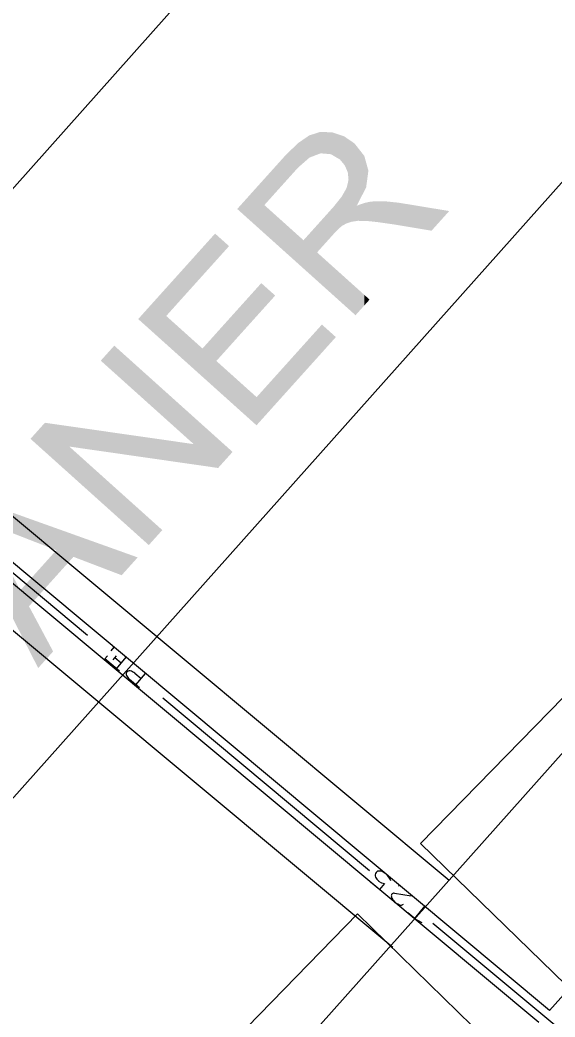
# Model space of a CAD drawing. Header units: inches. Extents: x 0.0008 to 0.0144, y 0.0003 to 0.0113.
# Drawn here: x 0.0134363 to 0.0136018, y 0.0043219 to 0.0046306 of the extents above; entities that cross this region are included whole.
import ezdxf

# ---------------------------------------------------------------- set-up
doc = ezdxf.new("R2010")
doc.units = ezdxf.units.IN
doc.header["$MEASUREMENT"] = 0
for name, pattern in [('PUNKT', [6.35, 0, -6.35]), ('STRICHPUNKT', [25.4, 12.7, -6.35, 0, -6.35]), ('VERDECKT', [9.524999999999999, 6.35, -3.175])]:
    doc.linetypes.add(name, pattern=pattern)
doc.layers.add('Standard', color=7, linetype='Continuous')

# ---------------------------------------------------------------- blocks, each defined once
blk = doc.blocks.new('*U572')
at = {"color": 7, "linetype": 'ByBlock'}
for points in [[(0.3409344053881961, 0.1134791188723291), (0.3408153295453172, 0.1137123942466548), (0.3409344053881961, 0.1138448686187713)], [(0.3409344053881961, 0.1134791188723291), (0.3409344053881961, 0.1138448686187713), (0.3409699036671545, 0.1134095760153421)], [(0.3409699036671545, 0.1136880249334172), (0.3409699036671545, 0.1138321652675809), (0.3410399459718926, 0.113656229227815)], [(0.3410399459718926, 0.113656229227815), (0.3410399459718926, 0.1138071000525513), (0.341080717203547, 0.1136377211264101)], [(0.341080717203547, 0.1136377211264101), (0.341080717203547, 0.113792509731855), (0.3411024816007166, 0.1136289477979296)], [(0.3411024816007166, 0.1136289477979296), (0.3411024816007166, 0.1137847211632594), (0.3412219790215164, 0.1135807778386572)], [(0.3412219790215164, 0.1135807778386572), (0.3412219790215164, 0.1137419580280509), (0.3412833984597433, 0.1135568166136874)], [(0.3412833984597433, 0.1135568166136874), (0.3412833984597433, 0.1137199785767477), (0.341351752320258, 0.1135301501009899)], [(0.341351752320258, 0.1135301501009899), (0.341351752320258, 0.1136955175853753), (0.3414240962011136, 0.1135019269837747)], [(0.3409699036671545, 0.1134095760153421), (0.3409699036671545, 0.1136880249334172), (0.3410399459718926, 0.1132723597298105)], [(0.3414240962011136, 0.1135019269837747), (0.3414240962011136, 0.1136696287323957), (0.3415415008040925, 0.1134561245768221)], [(0.3415415008040925, 0.1134561245768221), (0.3415415008040925, 0.1136276145292632), (0.3415666736228027, 0.1134463040445989)], [(0.3410399459718926, 0.1132723597298105), (0.3410399459718926, 0.1135861293789548), (0.341080717203547, 0.1131924869017376)], [(0.3417011807293613, 0.1133943117933684), (0.3417011807293613, 0.1135704717542255), (0.3420800578618854, 0.1132495618279864)], [(0.3420800578618854, 0.1132495618279864), (0.3417011807293613, 0.1135704717542255), (0.3420800578618854, 0.1134348874551077)], [(0.341080717203547, 0.1131924869017376), (0.341080717203547, 0.1135158773903502), (0.3411024816007166, 0.1131498493879148)], [(0.3411024816007166, 0.1131498493879148), (0.3411024816007166, 0.1134783756490512), (0.3412219790215164, 0.1129157481219145)], [(0.3415415008040925, 0.113216664528162), (0.3414240962011136, 0.113287683673249), (0.3415415008040925, 0.1134182987559323)], [(0.3415666736228027, 0.1132446698168286), (0.3415415008040925, 0.1134182987559323), (0.3415666736228027, 0.1134463040445989)], [(0.3412219790215164, 0.1129157481219145), (0.3412219790215164, 0.1132490325480573), (0.3412833984597433, 0.1127954244517488)], [(0.3414240962011136, 0.1130860494454787), (0.341351752320258, 0.1132071995888108), (0.3414240962011136, 0.113287683673249)], [(0.341351752320258, 0.1126615159106657), (0.3412833984597433, 0.1131311544856691), (0.341351752320258, 0.1132071995888108)], [(0.3412833984597433, 0.1127954244517488), (0.3412833984597433, 0.1131311544856691), (0.341351752320258, 0.1126615159106657)], [(0.341351752320258, 0.1126615159106657), (0.341351752320258, 0.1130055653610406), (0.3414240962011136, 0.1125197907254498)]]:
    blk.add_solid(points, dxfattribs=at)
at = {"color": 7, "linetype": 'ByBlock', "extrusion": (0, 0, -1)}
for points in [[(-0.3409699036671545, 0.1134095760153421), (-0.3409344053881961, 0.1138448686187713), (-0.3409699036671545, 0.1138321652675809)], [(-0.3410399459718926, 0.113656229227815), (-0.3409699036671545, 0.1138321652675809), (-0.3410399459718926, 0.1138071000525513)], [(-0.341080717203547, 0.1136377211264101), (-0.3410399459718926, 0.1138071000525513), (-0.341080717203547, 0.113792509731855)], [(-0.3411024816007166, 0.1136289477979296), (-0.341080717203547, 0.113792509731855), (-0.3411024816007166, 0.1137847211632594)], [(-0.3412219790215164, 0.1135807778386572), (-0.3411024816007166, 0.1137847211632594), (-0.3412219790215164, 0.1137419580280509)], [(-0.3412833984597433, 0.1135568166136874), (-0.3412219790215164, 0.1137419580280509), (-0.3412833984597433, 0.1137199785767477)], [(-0.341351752320258, 0.1135301501009899), (-0.3412833984597433, 0.1137199785767477), (-0.341351752320258, 0.1136955175853753)], [(-0.3414240962011136, 0.1135019269837747), (-0.341351752320258, 0.1136955175853753), (-0.3414240962011136, 0.1136696287323957)], [(-0.3410399459718926, 0.1132723597298105), (-0.3409699036671545, 0.1136880249334172), (-0.3410399459718926, 0.1135861293789548)], [(-0.3415415008040925, 0.1134561245768221), (-0.3414240962011136, 0.1136696287323957), (-0.3415415008040925, 0.1136276145292632)], [(-0.3415666736228027, 0.1134463040445989), (-0.3415415008040925, 0.1136276145292632), (-0.3415666736228027, 0.1136186062289762)], [(-0.3415666736228027, 0.1132446698168286), (-0.3415666736228027, 0.1136186062289762), (-0.3417011807293613, 0.1133943117933684)], [(-0.3417011807293613, 0.1133943117933684), (-0.3415666736228027, 0.1136186062289762), (-0.3417011807293613, 0.1135704717542255)], [(-0.341080717203547, 0.1131924869017376), (-0.3410399459718926, 0.1135861293789548), (-0.341080717203547, 0.1135158773903502)], [(-0.3411024816007166, 0.1131498493879148), (-0.341080717203547, 0.1135158773903502), (-0.3411024816007166, 0.1134783756490512)], [(-0.3412219790215164, 0.1129157481219145), (-0.3411024816007166, 0.1134783756490512), (-0.3412219790215164, 0.1132490325480573)], [(-0.3415415008040925, 0.113216664528162), (-0.3415415008040925, 0.1134182987559323), (-0.3415666736228027, 0.1132446698168286)], [(-0.3420800578618854, 0.1132495618279864), (-0.3420800578618854, 0.1134348874551077), (-0.342206097204348, 0.1133897832394079)], [(-0.3412833984597433, 0.1127954244517488), (-0.3412219790215164, 0.1132490325480573), (-0.3412833984597433, 0.1131311544856691)], [(-0.3414240962011136, 0.1130860494454787), (-0.3414240962011136, 0.113287683673249), (-0.3415415008040925, 0.113216664528162)], [(-0.341351752320258, 0.1130055653610406), (-0.341351752320258, 0.1132071995888108), (-0.3414240962011136, 0.1130860494454787)], [(-0.3414240962011136, 0.1125197907254498), (-0.341351752320258, 0.1130055653610406), (-0.3414240962011136, 0.1128701565300395)], [(-0.3414240962011136, 0.1125197907254498), (-0.3414240962011136, 0.1128701565300395), (-0.3415415008040925, 0.1126504058081331)]]:
    blk.add_solid(points, dxfattribs=at)
blk = doc.blocks.new('*U573')
at = {"color": 7, "linetype": 'ByBlock'}
for points in [[(0.3420220654531513, 0.1148414580471203), (0.3419159417194979, 0.1149368483692812), (0.3420220654531513, 0.1150549132482903)], [(0.3420220654531513, 0.1148414580471203), (0.3420220654531513, 0.1150549132482903), (0.3422932416491365, 0.1145977087574294)], [(0.3422932416491365, 0.1145977087574294), (0.3422932416491365, 0.1148111639585994), (0.34239936538279, 0.1145023184352685)], [(0.34239936538279, 0.1145023184352685), (0.34239936538279, 0.1147157736364385), (0.3426458677628205, 0.1142807474385177)], [(0.3426458677628205, 0.1141207210451288), (0.3426458677628205, 0.1144942026396877), (0.3428382051265463, 0.11409301655759)], [(0.3414771019757415, 0.1142203281295027), (0.3413635969325294, 0.1143223532116039), (0.3414771019757415, 0.1144486299522764)], [(0.3414771019757415, 0.1142203281295027), (0.3414771019757415, 0.1144486299522764), (0.3416688195763229, 0.1140480009501454)], [(0.3416688195763229, 0.1142614561513154), (0.3416688195763229, 0.1144210914727339), (0.3419159417194979, 0.1142258604032843)], [(0.3419159417194979, 0.1142258604032843), (0.3416688195763229, 0.1144210914727339), (0.3419159417194979, 0.1143855946374738)], [(0.3419159417194979, 0.1142258604032843), (0.3419159417194979, 0.1143855946374738), (0.3420220654531513, 0.1142105742227959)], [(0.3420220654531513, 0.1142105742227959), (0.3420220654531513, 0.1143703509339258), (0.3422932416491365, 0.1141715137022764)], [(0.3422932416491365, 0.1141715137022764), (0.3420220654531513, 0.1143703509339258), (0.3422932416491365, 0.1143313989540195)], [(0.3422932416491365, 0.1141715137022764), (0.3422932416491365, 0.1143313989540195), (0.34239936538279, 0.114156227521788)], [(0.3416688195763229, 0.1140480009501454), (0.3416688195763229, 0.1142614561513154), (0.3419159417194979, 0.1138258728734279)], [(0.34239936538279, 0.114156227521788), (0.34239936538279, 0.1143161552504716), (0.3426458677628205, 0.1141207210451288)], [(0.3426458677628205, 0.1141207210451288), (0.34239936538279, 0.1143161552504716), (0.3426458677628205, 0.1142807474385177)], [(0.3419159417194979, 0.1138258728734279), (0.3419159417194979, 0.1140393280745978), (0.3420220654531513, 0.113730482551267)], [(0.3420220654531513, 0.113730482551267), (0.3420220654531513, 0.113943937752437), (0.3422932416491365, 0.1134867332615761)]]:
    blk.add_solid(points, dxfattribs=at)
at = {"color": 7, "linetype": 'ByBlock', "extrusion": (0, 0, -1)}
for points in [[(-0.3422932416491365, 0.1145977087574294), (-0.3420220654531513, 0.1150549132482903), (-0.3422932416491365, 0.1148111639585994)], [(-0.34239936538279, 0.1145023184352685), (-0.3422932416491365, 0.1148111639585994), (-0.34239936538279, 0.1147157736364385)], [(-0.3426458677628205, 0.1142807474385177), (-0.34239936538279, 0.1147157736364385), (-0.3426458677628205, 0.1144942026396877)], [(-0.3428382051265463, 0.11409301655759), (-0.3426458677628205, 0.1144942026396877), (-0.3428382051265463, 0.1143213183803637)], [(-0.3416688195763229, 0.1140480009501454), (-0.3414771019757415, 0.1144486299522764), (-0.3416688195763229, 0.1144210914727339)], [(-0.3420220654531513, 0.1142105742227959), (-0.3419159417194979, 0.1143855946374738), (-0.3420220654531513, 0.1143703509339258)], [(-0.34239936538279, 0.114156227521788), (-0.3422932416491365, 0.1143313989540195), (-0.34239936538279, 0.1143161552504716)], [(-0.3428382051265463, 0.11409301655759), (-0.3428382051265463, 0.1143213183803637), (-0.3429517101697585, 0.1142192932982625)], [(-0.3419159417194979, 0.1138258728734279), (-0.3416688195763229, 0.1142614561513154), (-0.3419159417194979, 0.1140393280745978)], [(-0.3420220654531513, 0.113730482551267), (-0.3419159417194979, 0.1140393280745978), (-0.3420220654531513, 0.113943937752437)], [(-0.3422932416491365, 0.1134867332615761), (-0.3420220654531513, 0.113943937752437), (-0.3422932416491365, 0.113700188462746)], [(-0.3422932416491365, 0.1134867332615761), (-0.3422932416491365, 0.113700188462746), (-0.34239936538279, 0.1136047981405852)]]:
    blk.add_solid(points, dxfattribs=at)
blk = doc.blocks.new('*U574')
at = {"color": 7, "linetype": 'ByBlock'}
for points in [[(0.342814261855776, 0.1157156037933123), (0.3427151682467066, 0.1158260046398646), (0.342814261855776, 0.1159362483578585)], [(0.3424303870818525, 0.1152885350578127), (0.3424303870818525, 0.1155091796223588), (0.3427151682467066, 0.1156053600753185)], [(0.3424303870818525, 0.1150661158586933), (0.3422101086319059, 0.1152641152277516), (0.3424303870818525, 0.1155091796223588)], [(0.3431406356453404, 0.1152865002306853), (0.343139753348513, 0.1155049166420494), (0.3431406356453404, 0.1155058982157708)], [(0.3431774053490636, 0.1153274072971051), (0.3431406356453404, 0.1155058982157708), (0.3431774053490636, 0.1155468052821906)], [(0.3424303870818525, 0.1150661158586933), (0.3424303870818525, 0.1152885350578127), (0.3427151682467066, 0.1148101376140014)], [(0.3429239599323357, 0.1150454439564721), (0.3428242465601218, 0.1151539087240697), (0.3429239599323357, 0.1152648419415576)], [(0.3429239599323357, 0.1150454439564721), (0.3429239599323357, 0.1152648419415576), (0.343139753348513, 0.1152855186569639)], [(0.342814261855776, 0.1147210663858435), (0.3427151682467066, 0.1150325568131208), (0.342814261855776, 0.1151428005311147)], [(0.3428242465601218, 0.1147120915398648), (0.342814261855776, 0.1151428005311147), (0.3428242465601218, 0.1151539087240697)], [(0.342814261855776, 0.1147210663858435), (0.342814261855776, 0.1151428005311147), (0.3428242465601218, 0.1147120915398648)], [(0.3427151682467066, 0.1148101376140014), (0.3427151682467066, 0.1150325568131208), (0.342814261855776, 0.1147210663858435)], [(0.3432864836624788, 0.1145917358288138), (0.3432864836624788, 0.1148123803933601), (0.3436537062946575, 0.1150002787074419)], [(0.3428242465601218, 0.1147120915398648), (0.3428242465601218, 0.1149345107389842), (0.3429239599323357, 0.1146224632317402)], [(0.3429239599323357, 0.1146224632317402), (0.3429239599323357, 0.1148448824308596), (0.343139753348513, 0.1144284952777238)], [(0.3432864836624788, 0.1145917358288138), (0.3431774053490636, 0.1146910284824112), (0.3432864836624788, 0.1148123803933601)], [(0.3431774053490636, 0.1144703839178649), (0.3431406356453404, 0.1146501214159914), (0.3431774053490636, 0.1146910284824112)]]:
    blk.add_solid(points, dxfattribs=at)
at = {"color": 7, "linetype": 'ByBlock', "extrusion": (0, 0, -1)}
for points in [[(-0.342814261855776, 0.1157156037933123), (-0.342814261855776, 0.1159362483578585), (-0.3428242465601218, 0.1157267119862673)], [(-0.3428242465601218, 0.1157267119862673), (-0.342814261855776, 0.1159362483578585), (-0.3428242465601218, 0.1159272735118798)], [(-0.3428242465601218, 0.1157267119862673), (-0.3428242465601218, 0.1159272735118798), (-0.3429239599323357, 0.1158376452037553)], [(-0.3427151682467066, 0.1156053600753185), (-0.3424303870818525, 0.1155091796223588), (-0.3427151682467066, 0.1158260046398646)], [(-0.3427151682467066, 0.1156053600753185), (-0.3427151682467066, 0.1158260046398646), (-0.342814261855776, 0.1157156037933123)], [(-0.343139753348513, 0.1152855186569639), (-0.3429239599323357, 0.1152648419415576), (-0.343139753348513, 0.1155049166420494)], [(-0.343139753348513, 0.1152855186569639), (-0.343139753348513, 0.1155049166420494), (-0.3431406356453404, 0.1152865002306853)], [(-0.3431406356453404, 0.1152865002306853), (-0.3431406356453404, 0.1155058982157708), (-0.3431774053490636, 0.1153274072971051)], [(-0.3431774053490636, 0.1153274072971051), (-0.3431774053490636, 0.1155468052821906), (-0.3432864836624788, 0.115448759208054)], [(-0.3427151682467066, 0.1148101376140014), (-0.3424303870818525, 0.1152885350578127), (-0.3427151682467066, 0.1150325568131208)], [(-0.3436537062946575, 0.1150002787074419), (-0.3432864836624788, 0.1148123803933601), (-0.3436537062946575, 0.1152209232719881)], [(-0.3436537062946575, 0.1150002787074419), (-0.3436537062946575, 0.1152209232719881), (-0.3437634043712171, 0.1151223201178849)], [(-0.3428242465601218, 0.1149345107389842), (-0.3428242465601218, 0.1151539087240697), (-0.3429239599323357, 0.1150454439564721)], [(-0.3429239599323357, 0.1146224632317402), (-0.3428242465601218, 0.1149345107389842), (-0.3429239599323357, 0.1148448824308596)], [(-0.343139753348513, 0.1144284952777238), (-0.3429239599323357, 0.1148448824308596), (-0.343139753348513, 0.1146509144768431)], [(-0.343139753348513, 0.1144284952777238), (-0.343139753348513, 0.1146509144768431), (-0.3431406356453404, 0.1144294768514451)], [(-0.3431406356453404, 0.1144294768514451), (-0.343139753348513, 0.1146509144768431), (-0.3431406356453404, 0.1146501214159914)], [(-0.3431406356453404, 0.1144294768514451), (-0.3431406356453404, 0.1146501214159914), (-0.3431774053490636, 0.1144703839178649)], [(-0.3431774053490636, 0.1144703839178649), (-0.3431774053490636, 0.1146910284824112), (-0.3432864836624788, 0.1145917358288138)]]:
    blk.add_solid(points, dxfattribs=at)
blk = doc.blocks.new('*U575')
at = {"color": 7, "linetype": 'ByBlock'}
for points in [[(0.3435090350803587, 0.1164922724380834), (0.3434659513341317, 0.1166472567893267), (0.3435090350803587, 0.1166770242477341)], [(0.343553949361981, 0.116531497519111), (0.3435090350803587, 0.1166770242477341), (0.343553949361981, 0.1167080564612062)], [(0.3435571559743532, 0.1165342979564235), (0.343553949361981, 0.1167080564612062), (0.3435571559743532, 0.116709073864874)], [(0.3436156343411964, 0.1165565729887031), (0.3435571559743532, 0.116709073864874), (0.3436156343411964, 0.1167276280579)], [(0.3436405567925778, 0.1165660662156685), (0.3436156343411964, 0.1167276280579), (0.3436405567925778, 0.1167355355286209)], [(0.3436440540814113, 0.1165673983702047), (0.3436440540814113, 0.1167354104372443), (0.3437246905739482, 0.1165601866059565)], [(0.3437246905739482, 0.1165601866059565), (0.3437246905739482, 0.1167325262231195), (0.3437350037537173, 0.1165540842900834)], [(0.3437350037537173, 0.1165540842900834), (0.3437350037537173, 0.1167321573402747), (0.3437439020035257, 0.1165488191892839)], [(0.3437439020035257, 0.1165488191892839), (0.3437439020035257, 0.1167292168187669), (0.3437467689561416, 0.1165471228113629)], [(0.3437467689561416, 0.1165471228113629), (0.3437467689561416, 0.1167282694037122), (0.3437816302676323, 0.1165264953483275)], [(0.3437816302676323, 0.1165264953483275), (0.3437816302676323, 0.1167167491116957), (0.3437958255990919, 0.1165180959605123)], [(0.3437958255990919, 0.1165180959605123), (0.3437958255990919, 0.1167120581130874), (0.3438095430793219, 0.1165015492699639)], [(0.3438095430793219, 0.1165015492699639), (0.3438095430793219, 0.116707525025512), (0.3438097976818552, 0.116501242156029)], [(0.3438097976818552, 0.116501242156029), (0.3438097976818552, 0.1167074408893907), (0.343827656109389, 0.1164797004538266)], [(0.343827656109389, 0.1164797004538266), (0.343827656109389, 0.1167015393816347), (0.3438331890679695, 0.1164730263305975)], [(0.3438331890679695, 0.1164730263305975), (0.3438331890679695, 0.1166977346192041), (0.3438450296890611, 0.116445951834281)], [(0.3438450296890611, 0.116445951834281), (0.3438450296890611, 0.1166895923658997), (0.3438482442325828, 0.1164386015317869)], [(0.3438482442325828, 0.1164386015317869), (0.3438482442325828, 0.1166873818714155), (0.3438572104249191, 0.1164180996392336)], [(0.3438572104249191, 0.1164180996392336), (0.3438572104249191, 0.1166812162312338), (0.3438629158939911, 0.1163580667369317)], [(0.3434630283295882, 0.1164513941184126), (0.3433586296832215, 0.1165418689807968), (0.3434630283295882, 0.1166452372245535)], [(0.3434659513341317, 0.1164546460222601), (0.3434630283295882, 0.1166452372245535), (0.3434659513341317, 0.1166472567893267)], [(0.3433586296832215, 0.1163352484351837), (0.3432014776199478, 0.1163670340150671), (0.3433586296832215, 0.1165418689807968)], [(0.3432014776199478, 0.1159379942703346), (0.3429881715053758, 0.1161297264897677), (0.3432014776199478, 0.1163670340150671)], [(0.3438629158939911, 0.1160214413199822), (0.3438572104249191, 0.1163337829461341), (0.3438629158939911, 0.1163580667369317)], [(0.3438450296890611, 0.1160153038785647), (0.3438331890679695, 0.1162690516901976), (0.3438450296890611, 0.1162899477990364)], [(0.3438482442325828, 0.1160164069114678), (0.3438450296890611, 0.1162899477990364), (0.3438482442325828, 0.1162956207659171)], [(0.3438572104249191, 0.116019483555195), (0.3438482442325828, 0.1162956207659171), (0.3438572104249191, 0.1163337829461341)], [(0.3437958255990919, 0.1159829770267184), (0.3437816302676323, 0.1161922494423281), (0.3437958255990919, 0.1162100857731154)], [(0.3438095430793219, 0.1159952026013047), (0.3437958255990919, 0.1162100857731154), (0.3438095430793219, 0.1162273216873065)], [(0.3438097976818552, 0.1159954295134057), (0.3438095430793219, 0.1162273216873065), (0.3438097976818552, 0.1162277710051424)], [(0.343827656109389, 0.1160055034472551), (0.3438097976818552, 0.1162277710051424), (0.343827656109389, 0.1162592872273536)], [(0.3438331890679695, 0.1160086245876033), (0.343827656109389, 0.1162592872273536), (0.3438331890679695, 0.1162690516901976)], [(0.3432014776199478, 0.1159379942703346), (0.3432014776199478, 0.1161604134694539), (0.3433586296832215, 0.1157967366512533)], [(0.3437246905739482, 0.1159094721274643), (0.3436440540814113, 0.1160341740058848), (0.3437246905739482, 0.116123883794707)], [(0.3437350037537173, 0.1159209457562157), (0.3437246905739482, 0.116123883794707), (0.3437350037537173, 0.1161353574234583)], [(0.3437439020035257, 0.1159308452457157), (0.3437350037537173, 0.1161353574234583), (0.3437439020035257, 0.1161452569129584)], [(0.3437467689561416, 0.1159338453366729), (0.3437439020035257, 0.1161452569129584), (0.3437467689561416, 0.1161484464578611)], [(0.3437816302676323, 0.1159703255717409), (0.3437467689561416, 0.1161484464578611), (0.3437816302676323, 0.1161922494423281)], [(0.343936100828024, 0.1160365296999904), (0.3439274004700577, 0.1161555596986328), (0.343936100828024, 0.1161586350591453)], [(0.3439868030361422, 0.1160360005212237), (0.343936100828024, 0.1161586350591453), (0.3439868030361422, 0.1161765570307872)], [(0.343936100828024, 0.1160365296999904), (0.343936100828024, 0.1161586350591453), (0.3439868030361422, 0.1160360005212237)], [(0.3439898077972214, 0.116035969160543), (0.3439868030361422, 0.1161765570307872), (0.3439898077972214, 0.116177619139221)], [(0.3439868030361422, 0.1160360005212237), (0.3439868030361422, 0.1161765570307872), (0.3439898077972214, 0.116035969160543)], [(0.3440013452997437, 0.11603584874367), (0.3439898077972214, 0.116177619139221), (0.3440013452997437, 0.1161800153774092)], [(0.3439898077972214, 0.116035969160543), (0.3439898077972214, 0.116177619139221), (0.3440013452997437, 0.11603584874367)], [(0.3440032610064865, 0.1160358287494455), (0.3440013452997437, 0.1161800153774092), (0.3440032610064865, 0.1161804132529152)], [(0.3440013452997437, 0.11603584874367), (0.3440013452997437, 0.1161800153774092), (0.3440032610064865, 0.1160358287494455)], [(0.3440191011723497, 0.1160341255174502), (0.3440032610064865, 0.1161804132529152), (0.3440191011723497, 0.1161837031165816)], [(0.3440032610064865, 0.1160358287494455), (0.3440032610064865, 0.1161804132529152), (0.3440191011723497, 0.1160341255174502)], [(0.3440283965953699, 0.1160331260164327), (0.3440191011723497, 0.1161837031165816), (0.3440283965953699, 0.1161856336945012)], [(0.3440191011723497, 0.1160341255174502), (0.3440191011723497, 0.1161837031165816), (0.3440283965953699, 0.1160331260164327)], [(0.3440404380911126, 0.1160318312407973), (0.3440283965953699, 0.1161856336945012), (0.3440404380911126, 0.1161881346076655)], [(0.3440283965953699, 0.1160331260164327), (0.3440283965953699, 0.1161856336945012), (0.3440404380911126, 0.1160318312407973)], [(0.3440931747410786, 0.1160261606720469), (0.3440404380911126, 0.1161881346076655), (0.3440931747410786, 0.1161894348237795)], [(0.3440404380911126, 0.1160318312407973), (0.3440404380911126, 0.1161881346076655), (0.3440931747410786, 0.1160261606720469)], [(0.3441435685712773, 0.1160190185279949), (0.3440931747410786, 0.1161894348237795), (0.3441435685712773, 0.1161906772779383)], [(0.3440931747410786, 0.1160261606720469), (0.3440931747410786, 0.1161894348237795), (0.3441435685712773, 0.1160190185279949)], [(0.3441435685712773, 0.1160190185279949), (0.3441435685712773, 0.1161906772779383), (0.3442111987418198, 0.1160094335367693)], [(0.3442111987418198, 0.1160094335367693), (0.3442111987418198, 0.116183706460118), (0.3442558597629327, 0.1160019711930162)], [(0.3442558597629327, 0.1160019711930162), (0.3442558597629327, 0.1161791031323525), (0.3445151452162611, 0.1159586475713278)], [(0.3445151452162611, 0.1159586475713278), (0.3442558597629327, 0.1161791031323525), (0.3445151452162611, 0.1161363659066177)], [(0.3433586296832215, 0.1157967366512533), (0.3433586296832215, 0.1160191558503726), (0.3434630283295882, 0.1157028969401233)], [(0.3436156343411964, 0.1155657255825972), (0.3435571559743532, 0.1159374980396072), (0.3436156343411964, 0.1160025564489592)], [(0.3436405567925778, 0.1158158715314799), (0.3436156343411964, 0.1160025564489592), (0.3436405567925778, 0.1160302831987225)], [(0.3436440540814113, 0.1158197623386421), (0.3436405567925778, 0.1160302831987225), (0.3436440540814113, 0.1160341740058848)], [(0.3434630283295882, 0.1157028969401233), (0.3434630283295882, 0.1159253161392426), (0.3434659513341317, 0.1157002695698312)], [(0.3434659513341317, 0.1157002695698312), (0.3434659513341317, 0.1159226887689506), (0.3435090350803587, 0.115661543336867)], [(0.343553949361981, 0.1156211717098419), (0.3435090350803587, 0.1158839625359864), (0.343553949361981, 0.1159339306161034)], [(0.3435571559743532, 0.1156182894159695), (0.343553949361981, 0.1159339306161034), (0.3435571559743532, 0.1159374980396072)], [(0.343553949361981, 0.1156211717098419), (0.343553949361981, 0.1159339306161034), (0.3435571559743532, 0.1156182894159695)], [(0.3435571559743532, 0.1156182894159695), (0.3435571559743532, 0.1159374980396072), (0.3436156343411964, 0.1155657255825972)], [(0.3435090350803587, 0.115661543336867), (0.3435090350803587, 0.1158839625359864), (0.343553949361981, 0.1156211717098419)], [(0.3436156343411964, 0.1155657255825972), (0.3436156343411964, 0.1157881447817166), (0.3436405567925778, 0.1155433238013511)], [(0.3436405567925778, 0.1155433238013511), (0.3436405567925778, 0.1157657430004705), (0.3436440540814113, 0.1155401802301911)], [(0.3436440540814113, 0.1155401802301911), (0.3436440540814113, 0.1157625994293104), (0.3437246905739482, 0.1154676993558738)], [(0.3437246905739482, 0.1154676993558738), (0.3437246905739482, 0.1156901185549932), (0.3437350037537173, 0.1154584292566527)], [(0.3437350037537173, 0.1154584292566527), (0.3437350037537173, 0.1156808484557721), (0.3437439020035257, 0.1154504309806152)], [(0.3437439020035257, 0.1154504309806152), (0.3437439020035257, 0.1156728501797346), (0.3437467689561416, 0.1154478539931286)], [(0.3437467689561416, 0.1154478539931286), (0.3437467689561416, 0.115670273192248), (0.3437816302676323, 0.1154165185734298)], [(0.3437816302676323, 0.1154165185734298), (0.3437816302676323, 0.1156389377725491), (0.3437958255990919, 0.1154037589654279)], [(0.3437958255990919, 0.1154037589654279), (0.3437958255990919, 0.1156261781645473), (0.3438095430793219, 0.1153914288785253)], [(0.3438095430793219, 0.1153914288785253), (0.3438095430793219, 0.1156138480776447), (0.3438097976818552, 0.1153912000266292)], [(0.3438097976818552, 0.1153912000266292), (0.3438097976818552, 0.1156136192257486), (0.343827656109389, 0.1153751478100599)], [(0.343827656109389, 0.1153751478100599), (0.343827656109389, 0.1155975670091793), (0.3438331890679695, 0.1153701744578858)], [(0.3438331890679695, 0.1153701744578858), (0.3438331890679695, 0.1155925936570052), (0.3438450296890611, 0.1153595314035791)], [(0.3438450296890611, 0.1153595314035791), (0.3438450296890611, 0.1155819506026985), (0.3438482442325828, 0.1153566419807178)], [(0.3438482442325828, 0.1153566419807178), (0.3438482442325828, 0.1155790611798372), (0.3438572104249191, 0.1153485826338962)], [(0.3438572104249191, 0.1153485826338962), (0.3438572104249191, 0.1155710018330156), (0.3438629158939911, 0.1153434542190345)], [(0.3438629158939911, 0.1153434542190345), (0.3438629158939911, 0.1155658734181538), (0.3438847254046331, 0.1153238505340275)], [(0.3438847254046331, 0.1153238505340275), (0.3438847254046331, 0.1155462697331468), (0.3439098877222707, 0.1153012331467274)], [(0.3439098877222707, 0.1153012331467274), (0.3439098877222707, 0.1155236523458468), (0.3439178162219829, 0.1152941065397399)]]:
    blk.add_solid(points, dxfattribs=at)
at = {"color": 7, "linetype": 'ByBlock', "extrusion": (0, 0, -1)}
for points in [[(-0.3435090350803587, 0.1164922724380834), (-0.3435090350803587, 0.1166770242477341), (-0.343553949361981, 0.116531497519111)], [(-0.343553949361981, 0.116531497519111), (-0.343553949361981, 0.1167080564612062), (-0.3435571559743532, 0.1165342979564235)], [(-0.3435571559743532, 0.1165342979564235), (-0.3435571559743532, 0.116709073864874), (-0.3436156343411964, 0.1165565729887031)], [(-0.3436156343411964, 0.1165565729887031), (-0.3436156343411964, 0.1167276280579), (-0.3436405567925778, 0.1165660662156685)], [(-0.3436405567925778, 0.1165660662156685), (-0.3436405567925778, 0.1167355355286209), (-0.3436440540814113, 0.1165673983702047)], [(-0.3436440540814113, 0.1165673983702047), (-0.3436405567925778, 0.1167355355286209), (-0.3436440540814113, 0.1167354104372443)], [(-0.3437246905739482, 0.1165601866059565), (-0.3436440540814113, 0.1167354104372443), (-0.3437246905739482, 0.1167325262231195)], [(-0.3437350037537173, 0.1165540842900834), (-0.3437246905739482, 0.1167325262231195), (-0.3437350037537173, 0.1167321573402747)], [(-0.3437439020035257, 0.1165488191892839), (-0.3437350037537173, 0.1167321573402747), (-0.3437439020035257, 0.1167292168187669)], [(-0.3437467689561416, 0.1165471228113629), (-0.3437439020035257, 0.1167292168187669), (-0.3437467689561416, 0.1167282694037122)], [(-0.3437816302676323, 0.1165264953483275), (-0.3437467689561416, 0.1167282694037122), (-0.3437816302676323, 0.1167167491116957)], [(-0.3437958255990919, 0.1165180959605123), (-0.3437816302676323, 0.1167167491116957), (-0.3437958255990919, 0.1167120581130874)], [(-0.3438095430793219, 0.1165015492699639), (-0.3437958255990919, 0.1167120581130874), (-0.3438095430793219, 0.116707525025512)], [(-0.3438097976818552, 0.116501242156029), (-0.3438095430793219, 0.116707525025512), (-0.3438097976818552, 0.1167074408893907)], [(-0.343827656109389, 0.1164797004538266), (-0.3438097976818552, 0.1167074408893907), (-0.343827656109389, 0.1167015393816347)], [(-0.3438331890679695, 0.1164730263305975), (-0.343827656109389, 0.1167015393816347), (-0.3438331890679695, 0.1166977346192041)], [(-0.3438450296890611, 0.116445951834281), (-0.3438331890679695, 0.1166977346192041), (-0.3438450296890611, 0.1166895923658997)], [(-0.3438482442325828, 0.1164386015317869), (-0.3438450296890611, 0.1166895923658997), (-0.3438482442325828, 0.1166873818714155)], [(-0.3438572104249191, 0.1164180996392336), (-0.3438482442325828, 0.1166873818714155), (-0.3438572104249191, 0.1166812162312338)], [(-0.3438629158939911, 0.1163580667369317), (-0.3438572104249191, 0.1166812162312338), (-0.3438629158939911, 0.1166772928412321)], [(-0.3438629158939911, 0.1160214413199822), (-0.3438629158939911, 0.1166772928412321), (-0.3438847254046331, 0.1160289249977347)], [(-0.3438847254046331, 0.1160289249977347), (-0.3438629158939911, 0.1166772928412321), (-0.3438847254046331, 0.1166622954387548)], [(-0.3434630283295882, 0.1164513941184126), (-0.3434630283295882, 0.1166452372245535), (-0.3434659513341317, 0.1164546460222601)], [(-0.3434659513341317, 0.1164546460222601), (-0.3434659513341317, 0.1166472567893267), (-0.3435090350803587, 0.1164922724380834)], [(-0.3438847254046331, 0.1160289249977347), (-0.3438847254046331, 0.1166622954387548), (-0.3439098877222707, 0.1160326495788878)], [(-0.3439098877222707, 0.1160326495788878), (-0.3438847254046331, 0.1166622954387548), (-0.3439098877222707, 0.1166449924643291)], [(-0.3439098877222707, 0.1160326495788878), (-0.3439098877222707, 0.1166449924643291), (-0.3439178162219829, 0.1160338231727128)], [(-0.3439178162219829, 0.1160338231727128), (-0.3439098877222707, 0.1166449924643291), (-0.3439178162219829, 0.1166348916777239)], [(-0.3439178162219829, 0.1160338231727128), (-0.3439178162219829, 0.1166348916777239), (-0.3439274004700577, 0.1160352418540227)], [(-0.3439274004700577, 0.1160352418540227), (-0.3439178162219829, 0.1166348916777239), (-0.3439274004700577, 0.1166226814931885)], [(-0.3439274004700577, 0.1161555596986328), (-0.3439274004700577, 0.1166226814931885), (-0.343936100828024, 0.1161724259914238)], [(-0.343936100828024, 0.1161724259914238), (-0.3439274004700577, 0.1166226814931885), (-0.343936100828024, 0.1166115973710473)], [(-0.343936100828024, 0.1161724259914238), (-0.343936100828024, 0.1166115973710473), (-0.3439868030361422, 0.1162707160032353)], [(-0.3439868030361422, 0.1162707160032353), (-0.343936100828024, 0.1166115973710473), (-0.3439868030361422, 0.1165470035382663)], [(-0.3433586296832215, 0.1163352484351837), (-0.3433586296832215, 0.1165418689807968), (-0.3434630283295882, 0.1164513941184126)], [(-0.3439868030361422, 0.1162707160032353), (-0.3439868030361422, 0.1165470035382663), (-0.3439898077972214, 0.1162765409566827)], [(-0.3439898077972214, 0.1162765409566827), (-0.3439868030361422, 0.1165470035382663), (-0.3439898077972214, 0.1165361978366627)], [(-0.3439898077972214, 0.1162765409566827), (-0.3439898077972214, 0.1165361978366627), (-0.3440013452997437, 0.1162989072657901)], [(-0.3440013452997437, 0.1162989072657901), (-0.3439898077972214, 0.1165361978366627), (-0.3440013452997437, 0.1164947067476142)], [(-0.3440013452997437, 0.1162989072657901), (-0.3440013452997437, 0.1164947067476142), (-0.3440032610064865, 0.1163131431029883)], [(-0.3440032610064865, 0.1163131431029883), (-0.3440013452997437, 0.1164947067476142), (-0.3440032610064865, 0.1164878174958979)], [(-0.3440032610064865, 0.1163131431029883), (-0.3440032610064865, 0.1164878174958979), (-0.3440191011723497, 0.1164308531978532)], [(-0.3432014776199478, 0.1161604134694539), (-0.3432014776199478, 0.1163670340150671), (-0.3433586296832215, 0.1163352484351837)], [(-0.3438450296890611, 0.1160153038785647), (-0.3438450296890611, 0.1162899477990364), (-0.3438482442325828, 0.1160164069114678)], [(-0.3438482442325828, 0.1160164069114678), (-0.3438482442325828, 0.1162956207659171), (-0.3438572104249191, 0.116019483555195)], [(-0.3438572104249191, 0.116019483555195), (-0.3438572104249191, 0.1163337829461341), (-0.3438629158939911, 0.1160214413199822)], [(-0.3437958255990919, 0.1159829770267184), (-0.3437958255990919, 0.1162100857731154), (-0.3438095430793219, 0.1159952026013047)], [(-0.3438095430793219, 0.1159952026013047), (-0.3438095430793219, 0.1162273216873065), (-0.3438097976818552, 0.1159954295134057)], [(-0.3438097976818552, 0.1159954295134057), (-0.3438097976818552, 0.1162277710051424), (-0.343827656109389, 0.1160055034472551)], [(-0.343827656109389, 0.1160055034472551), (-0.343827656109389, 0.1162592872273536), (-0.3438331890679695, 0.1160086245876033)], [(-0.3438331890679695, 0.1160086245876033), (-0.3438331890679695, 0.1162690516901976), (-0.3438450296890611, 0.1160153038785647)], [(-0.3433586296832215, 0.1157967366512533), (-0.3432014776199478, 0.1161604134694539), (-0.3433586296832215, 0.1160191558503726)], [(-0.3437246905739482, 0.1159094721274643), (-0.3437246905739482, 0.116123883794707), (-0.3437350037537173, 0.1159209457562157)], [(-0.3437350037537173, 0.1159209457562157), (-0.3437350037537173, 0.1161353574234583), (-0.3437439020035257, 0.1159308452457157)], [(-0.3437439020035257, 0.1159308452457157), (-0.3437439020035257, 0.1161452569129584), (-0.3437467689561416, 0.1159338453366729)], [(-0.3437467689561416, 0.1159338453366729), (-0.3437467689561416, 0.1161484464578611), (-0.3437816302676323, 0.1159703255717409)], [(-0.3437816302676323, 0.1159703255717409), (-0.3437816302676323, 0.1161922494423281), (-0.3437958255990919, 0.1159829770267184)], [(-0.3439274004700577, 0.1160352418540227), (-0.3439274004700577, 0.1161555596986328), (-0.343936100828024, 0.1160365296999904)], [(-0.3442111987418198, 0.1160094335367693), (-0.3441435685712773, 0.1161906772779383), (-0.3442111987418198, 0.116183706460118)], [(-0.3442558597629327, 0.1160019711930162), (-0.3442111987418198, 0.116183706460118), (-0.3442558597629327, 0.1161791031323525)], [(-0.3445151452162611, 0.1159586475713278), (-0.3445151452162611, 0.1161363659066177), (-0.3446542759379407, 0.1161134334166429)], [(-0.3434630283295882, 0.1157028969401233), (-0.3433586296832215, 0.1160191558503726), (-0.3434630283295882, 0.1159253161392426)], [(-0.3436156343411964, 0.1157881447817166), (-0.3436156343411964, 0.1160025564489592), (-0.3436405567925778, 0.1158158715314799)], [(-0.3436405567925778, 0.1158158715314799), (-0.3436405567925778, 0.1160302831987225), (-0.3436440540814113, 0.1158197623386421)], [(-0.3436440540814113, 0.1158197623386421), (-0.3436440540814113, 0.1160341740058848), (-0.3437246905739482, 0.1159094721274643)], [(-0.3434659513341317, 0.1157002695698312), (-0.3434630283295882, 0.1159253161392426), (-0.3434659513341317, 0.1159226887689506)], [(-0.3435090350803587, 0.115661543336867), (-0.3434659513341317, 0.1159226887689506), (-0.3435090350803587, 0.1158839625359864)], [(-0.3436405567925778, 0.1155433238013511), (-0.3436156343411964, 0.1157881447817166), (-0.3436405567925778, 0.1157657430004705)], [(-0.3436440540814113, 0.1155401802301911), (-0.3436405567925778, 0.1157657430004705), (-0.3436440540814113, 0.1157625994293104)], [(-0.3437246905739482, 0.1154676993558738), (-0.3436440540814113, 0.1157625994293104), (-0.3437246905739482, 0.1156901185549932)], [(-0.3437350037537173, 0.1154584292566527), (-0.3437246905739482, 0.1156901185549932), (-0.3437350037537173, 0.1156808484557721)], [(-0.3437439020035257, 0.1154504309806152), (-0.3437350037537173, 0.1156808484557721), (-0.3437439020035257, 0.1156728501797346)], [(-0.3437467689561416, 0.1154478539931286), (-0.3437439020035257, 0.1156728501797346), (-0.3437467689561416, 0.115670273192248)], [(-0.3437816302676323, 0.1154165185734298), (-0.3437467689561416, 0.115670273192248), (-0.3437816302676323, 0.1156389377725491)], [(-0.3437958255990919, 0.1154037589654279), (-0.3437816302676323, 0.1156389377725491), (-0.3437958255990919, 0.1156261781645473)], [(-0.3438095430793219, 0.1153914288785253), (-0.3437958255990919, 0.1156261781645473), (-0.3438095430793219, 0.1156138480776447)], [(-0.3438097976818552, 0.1153912000266292), (-0.3438095430793219, 0.1156138480776447), (-0.3438097976818552, 0.1156136192257486)], [(-0.343827656109389, 0.1153751478100599), (-0.3438097976818552, 0.1156136192257486), (-0.343827656109389, 0.1155975670091793)], [(-0.3438331890679695, 0.1153701744578858), (-0.343827656109389, 0.1155975670091793), (-0.3438331890679695, 0.1155925936570052)], [(-0.3438450296890611, 0.1153595314035791), (-0.3438331890679695, 0.1155925936570052), (-0.3438450296890611, 0.1155819506026985)], [(-0.3438482442325828, 0.1153566419807178), (-0.3438450296890611, 0.1155819506026985), (-0.3438482442325828, 0.1155790611798372)], [(-0.3438572104249191, 0.1153485826338962), (-0.3438482442325828, 0.1155790611798372), (-0.3438572104249191, 0.1155710018330156)], [(-0.3438629158939911, 0.1153434542190345), (-0.3438572104249191, 0.1155710018330156), (-0.3438629158939911, 0.1155658734181538)], [(-0.3438847254046331, 0.1153238505340275), (-0.3438629158939911, 0.1155658734181538), (-0.3438847254046331, 0.1155462697331468)], [(-0.3439098877222707, 0.1153012331467274), (-0.3438847254046331, 0.1155462697331468), (-0.3439098877222707, 0.1155236523458468)], [(-0.3439178162219829, 0.1152941065397399), (-0.3439098877222707, 0.1155236523458468), (-0.3439178162219829, 0.1155165257388592)], [(-0.3439178162219829, 0.1152941065397399), (-0.3439178162219829, 0.1155165257388592), (-0.3439274004700577, 0.1153047692166961)], [(-0.3439274004700577, 0.1153047692166961), (-0.3439178162219829, 0.1155165257388592), (-0.3439274004700577, 0.1155079108467889)], [(-0.3439274004700577, 0.1153047692166961), (-0.3439274004700577, 0.1155079108467889), (-0.343936100828024, 0.1153144485473724)], [(-0.343936100828024, 0.1153144485473724), (-0.3439274004700577, 0.1155079108467889), (-0.343936100828024, 0.1155000904477062)], [(-0.343936100828024, 0.1153144485473724), (-0.343936100828024, 0.1155000904477062), (-0.3439868030361422, 0.1153708558170837)], [(-0.3439868030361422, 0.1153708558170837), (-0.343936100828024, 0.1155000904477062), (-0.3439868030361422, 0.1154545162881836)], [(-0.3439868030361422, 0.1153708558170837), (-0.3439868030361422, 0.1154545162881836), (-0.3439898077972214, 0.1153741986767915)], [(-0.3439898077972214, 0.1153741986767915), (-0.3439868030361422, 0.1154545162881836), (-0.3439898077972214, 0.1154518154302558)], [(-0.3439898077972214, 0.1153741986767915), (-0.3439898077972214, 0.1154518154302558), (-0.3440013452997437, 0.1153870343902787)], [(-0.3440013452997437, 0.1153870343902787), (-0.3439898077972214, 0.1154518154302558), (-0.3440013452997437, 0.1154414448369431)], [(-0.3440013452997437, 0.1153870343902787), (-0.3440013452997437, 0.1154414448369431), (-0.3440032610064865, 0.1153891656542006)], [(-0.3440032610064865, 0.1153891656542006), (-0.3440013452997437, 0.1154414448369431), (-0.3440032610064865, 0.1154397228858106)], [(-0.3440032610064865, 0.1153891656542006), (-0.3440032610064865, 0.1154397228858106), (-0.3440191011723497, 0.1154067881708776)], [(-0.3440191011723497, 0.1154067881708776), (-0.3440032610064865, 0.1154397228858106), (-0.3440191011723497, 0.1154254848028412)], [(-0.3440191011723497, 0.1154067881708776), (-0.3440191011723497, 0.1154254848028412), (-0.3440283965953699, 0.1154171295239042)]]:
    blk.add_solid(points, dxfattribs=at)

msp = doc.modelspace()

# ---------------------------------------------------------------- linework, layer by layer
at = {"layer": 'Standard', "color": 51, "linetype": 'ByBlock'}
for p, q in [((0.01360010554973705, 0.004323939836990964), (0.01220716479133972, 0.005486136629741453)), ((0.01435858024248118, 0.005176944153762775), (0.01360010554973705, 0.004323939836990964)), ((0.01322861003728843, 0.004627486988635909), (0.01359683382406395, 0.004320260352165511))]:
    msp.add_line(p, q, dxfattribs=at)
at = {"layer": 'Standard', "color": 4, "linetype": 'STRICHPUNKT'}
msp.add_line((0.01000632173794162, 0.0005426159587111142), (0.01431137172931558, 0.005374327416379583), dxfattribs=at)
at = {"layer": 'Standard', "color": 2, "linetype": 'ByBlock'}
for p, q in [((0.01413081445643095, 0.005360470391965496), (0.01342941232675993, 0.004573261715375193)), ((0.01425558957923506, 0.005134768552074841), (0.01008138451550483, 0.0004499090327905236))]:
    msp.add_line(p, q, dxfattribs=at)
at = {"layer": 'Standard', "color": 51, "linetype": 'VERDECKT'}
for p, q in [((0.01356900449308587, 0.004364189572955346), (0.01336831365546002, 0.004531635493693244)), ((0.01355162956776924, 0.004343365008820756), (0.01333566414360038, 0.00452355524433576))]:
    msp.add_line(p, q, dxfattribs=at)
at = {"layer": 'Standard', "color": 51, "linetype": 'PUNKT'}
for p, q in [((0.01356019929189302, 0.004375592059133016), (0.0136522318952498, 0.004469977707236067)), ((0.01365458493999591, 0.004283559455776106), (0.01356019929189302, 0.004375592059133016)), ((0.01344863541100894, 0.00425938924482822), (0.01354066801436572, 0.004353774892931272)), ((0.01354066801436579, 0.004353774892931189), (0.01363505366246883, 0.004261742289574429))]:
    msp.add_line(p, q, dxfattribs=at)
at = {"layer": 'Standard', "color": 7, "linetype": 'ByBlock'}
for p, q in [((0.01345719545225294, 0.00443997255618376), (0.01342146385026722, 0.004469785290889374)), ((0.01346530117619925, 0.004436413543880429), (0.01346435879488272, 0.004435284067015804)), ((0.01346253184954513, 0.004432725686968134), (0.01346330743464851, 0.004433655252755834)), ((0.01346509432932474, 0.004432478407060452), (0.01346610322051613, 0.004433687598329004)), ((0.01346758132937366, 0.004431403217338075), (0.01346558616378055, 0.00443306788780387)), ((0.01346615942335079, 0.004429699013393961), (0.01346911013697948, 0.004433235546556558)), ((0.01346214869261657, 0.004432635182393134), (0.01346214839122615, 0.004432634821166197)), ((0.01346686453856393, 0.004428700506746704), (0.01346214869261657, 0.004432635182393134)), ((0.0134670663168022, 0.004428942345000418), (0.01346253184954513, 0.004432725686968134)), ((0.01346595735200638, 0.004429456823842327), (0.01346595764511251, 0.004429457175140248)), ((0.01347177659158313, 0.004428319493382909), (0.01347377175717624, 0.00442665482291711)), ((0.0134721480729151, 0.004424708780719287), (0.01347509564677698, 0.004428241550761905)), ((0.01347303141403354, 0.00442355516167061), (0.01346994797629874, 0.004426127834208657)), ((0.01347323634505679, 0.004423800778647036), (0.01347015290732198, 0.004426373451185083)), ((0.01347194286180388, 0.004424462828047673), (0.01347194314189185, 0.004424463163742862)), ((0.01354443860227898, 0.004367181056724866), (0.01348041192460914, 0.004420601845309043)), ((0.01354942556161961, 0.004366224563942859), (0.01354866787108479, 0.004366750195190697)), ((0.01354467599669525, 0.004363778358580666), (0.01354757805573978, 0.004361357019721327)), ((0.01354634377235982, 0.004362386606137835), (0.01354627277760582, 0.004362445840441166)), ((0.01354757805573978, 0.004361357019721327), (0.01354910715645173, 0.004363189700237728)), ((0.01355332077404507, 0.004362340310027504), (0.01355363279048366, 0.004362714272607815)), ((0.01355048000551055, 0.004358935549893582), (0.01355048011478431, 0.004358935680861989)), ((0.01355048011478431, 0.004358935680861989), (0.01355428906728025, 0.004355757673609106)), ((0.01355117029640776, 0.004358924244025185), (0.01355127998508919, 0.004358665891961606)), ((0.01355726844907982, 0.004359328566574047), (0.01355211344450903, 0.004360155838758401)), ((0.01355744175126389, 0.004359536275283945), (0.01355726844907982, 0.004359328566574047)), ((0.01355428906728025, 0.004355757673609106), (0.01355428896629078, 0.004355757552569712)), ((0.01356143209112889, 0.004356206944754173), (0.01355827939846647, 0.004352428332677512)), ((0.01356009318536929, 0.004350914995890425), (0.01355628423287336, 0.004354093003143308)), ((0.01355827939846647, 0.004352428332677512), (0.01355827930615578, 0.00435242822203994)), ((0.01355827939846647, 0.004352428332677512), (0.01356057092584705, 0.004351118862146854)), ((0.01360175426840835, 0.004319359614252913), (0.01356402750082952, 0.004350837019424326))]:
    msp.add_line(p, q, dxfattribs=at)
for points in [[(0.0134717797443681, 0.004428323272105622), (0.01347144564771542, 0.004428570253099496), (0.01347109313099207, 0.004428770277490031), (0.01347073574121802, 0.004428915658452079), (0.01347038721268188, 0.004429000809076791), (0.01347006093913984, 0.004429022457073417), (0.01346976945910113, 0.004428979770521583), (0.01346952397398017, 0.004428874389841543), (0.0134693339176325, 0.004428710364753732), (0.01346920659381697, 0.004428493998650283), (0.01346914689551641, 0.004428233606359213), (0.01346915711690304, 0.004427939194610244), (0.01346923686517469, 0.004427622077481775), (0.01346938307565001, 0.004427294441607216), (0.01346959012954243, 0.004426968877849484), (0.01346985006988697, 0.004426657897441209), (0.01347015290732198, 0.004426373451185083)], [(0.01354616053830807, 0.004365548231189795), (0.01354626335032851, 0.004365211371863142), (0.01354643273506803, 0.004364872675743201), (0.0135466621446599, 0.004364545235727657), (0.0135469427108705, 0.004364241709589563), (0.01354726358791662, 0.004363973830668736), (0.01354761237172841, 0.004363751954298752)], [(0.0135466467749963, 0.004366840052495252), (0.01354641244058467, 0.004366589634119441), (0.01354625728958076, 0.004366277617913653), (0.01354618639537787, 0.004365914206718256), (0.01354620207619608, 0.004365511283975031)], [(0.01354873165792775, 0.004366693389228547), (0.01354833658098095, 0.004366887970453886), (0.01354794104725637, 0.004367018693572378), (0.01354756003325061, 0.004367080608881323), (0.0135472079656854, 0.004367071372018264), (0.01354689817525383, 0.004366991332727964), (0.01354664239186684, 0.004366843521619665)], [(0.01355099529172879, 0.004364048503111334), (0.01355076428871233, 0.004364603390496968), (0.01355042815350802, 0.004365155361048288), (0.01355000000619425, 0.004365682870170114), (0.0135494965582795, 0.004366165328049358)], [(0.01354770568072188, 0.004363674270941351), (0.01354815660925553, 0.004363439983251043), (0.0135486136256254, 0.00436328973524296), (0.01354905425054675, 0.004363230917172626)], [(0.01355207698958006, 0.004360188977397079), (0.01355180980576727, 0.004360179537337016), (0.01355157654158584, 0.004360116723450351), (0.01355138563306518, 0.004360002807409453), (0.0135512439844367, 0.004359841909002724), (0.01355115671844146, 0.004359639847141929), (0.01355112699106549, 0.004359403929420492), (0.0135511558774032, 0.004359142687833426), (0.01355124233277645, 0.004358865570216638)], [(0.01355132396729637, 0.004358626655527481), (0.01355157179853831, 0.004358206580131673), (0.01355189260827085, 0.004357805419665493), (0.01355227306544487, 0.004357439844102886), (0.01355269736039884, 0.004357125044709252), (0.01355314786181956, 0.004356874102777823), (0.01355360584940035, 0.004356697446044662)], [(0.01355370261742613, 0.004356614562720354), (0.01355400113247625, 0.004356554184133512), (0.01355427843460575, 0.004356547793428945), (0.01355452440791837, 0.004356595623737579), (0.01355473007938343, 0.0043566959302245), (0.01355488794616926, 0.004356845053739957)]]:
    msp.add_lwpolyline(points, dxfattribs=at)

# ---------------------------------------------------------------- block references
at = {"color": 7, "linetype": 'ByBlock', "xscale": 0.03937007874015748, "yscale": 0.03937007874015748, "zscale": 0.03937007874015748}
for name in ['*U575', '*U574', '*U573', '*U572']:
    msp.add_blockref(name, (0, 0), dxfattribs=at)

doc.saveas('drawing.dxf')
